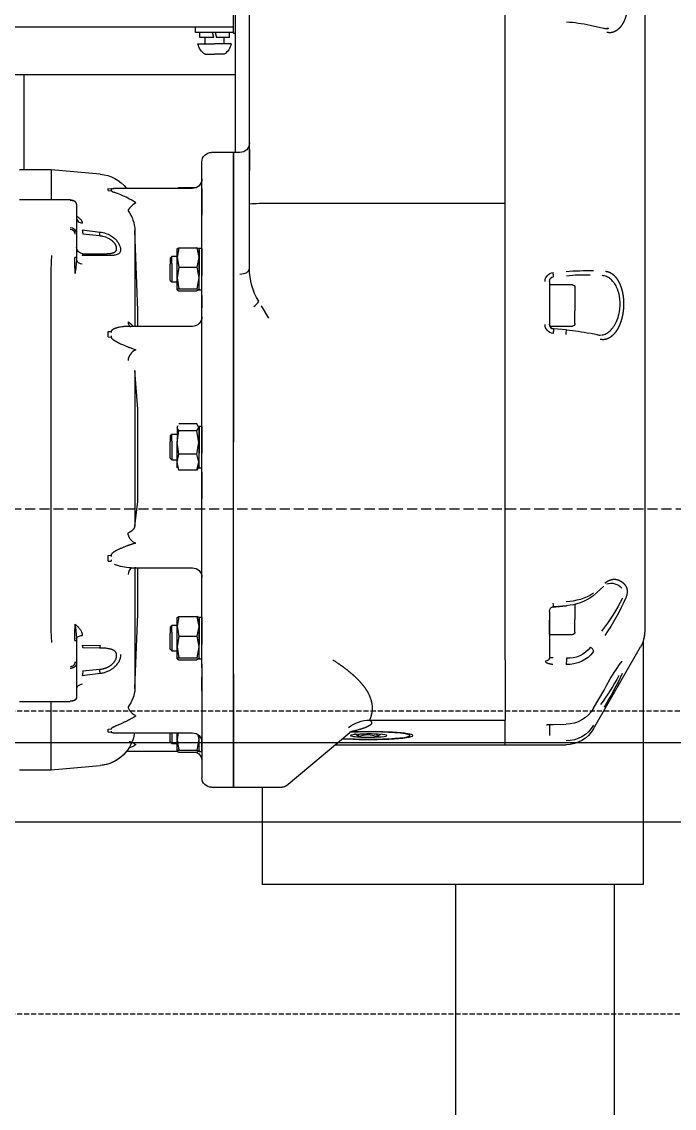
# Model space of a CAD drawing. Extents: x -1899985 to 1774885, y 556286 to 2175695.
# Drawn here: x -660716 to -660393, y 577311 to 577849 of the extents above; entities that cross this region are included whole.
import ezdxf

# ---------------------------------------------------------------- set-up
doc = ezdxf.new("R2010")
doc.units = 0
doc.header["$LTSCALE"] = 10
doc.header["$MEASUREMENT"] = 0
doc.linetypes.add('20剖面图$0$__DASH', pattern=[0.35, 0.25, -0.1])
doc.linetypes.add('20剖面图$0$DASH', pattern=[0.35, 0.25, -0.1])
for name, color, linetype in [('20剖面图$0$A-LIN-V', 9, 'Continuous'), ('20剖面图$0$EWHS5T6M-1', 7, 'Continuous'), ('20剖面图$0$EWHS5T6M-3', 7, 'Continuous'), ('20剖面图$0$FHSGH10105-主梁-06', 7, 'Continuous'), ('20剖面图$0$S-SB', 21, 'Continuous'), ('20剖面图$0$取电臂', 7, 'Continuous'), ('A-LIN-V', 9, 'Continuous')]:
    doc.layers.add(name, color=color, linetype=linetype)
doc.layers.add('20剖面图$0$A-加建区域', color=47, linetype='Continuous', plot=False)

# ---------------------------------------------------------------- blocks, each defined once
blk = doc.blocks.new('20剖面图$0$w432424324')
at = {"layer": '20剖面图$0$A-加建区域', "linetype": '20剖面图$0$DASH'}
for points in [[(-750464.66, 577507.45), (-768794.66, 577507.45)], [(-750464.66, 577357.45), (-768794.66, 577357.45)]]:
    blk.add_lwpolyline(points, dxfattribs=at)
blk = doc.blocks.new('20剖面图$0$吊车5')
at = {"layer": '20剖面图$0$EWHS5T6M-1', "color": 3, "linetype": 'Continuous'}
for p, q in [((1560078.83, -79482.64), (1560078.83, -79435.62)), ((1559772.41, -79715.89), (1559772.41, -79836.34)), ((1559772.41, -79715.89), (1559772.41, -79836.34)), ((1559960.98, -79788.29), (1559960.98, -79836.34)), ((1559960.98, -79788.29), (1559960.98, -79836.34)), ((1559784.98, -79836.34), (1559898.12, -79836.34)), ((1559784.98, -79836.34), (1559786.55, -79836.34)), ((1559865.12, -79836.34), (1559898.12, -79836.34))]:
    blk.add_line(p, q, dxfattribs=at)
at = {"layer": '20剖面图$0$EWHS5T6M-3', "color": 3, "linetype": 'Continuous'}
for p, q in [((1559771.62, -79349.19), (1559771.62, -79500.33)), ((1559975.12, -79412.05), (1559975.12, -79370.41)), ((1559840.76, -79498.12), (1559840.76, -79375.49)), ((1559840.76, -79499.16), (1559840.76, -79375.49)), ((1559771.62, -79380.96), (1559771.62, -79500.33)), ((1559967.26, -79499.35), (1559967.26, -79376.31)), ((1559974.33, -79387.54), (1559974.33, -79474)), ((1559798.65, -79410.9), (1559792.03, -79412.47)), ((1559975.12, -79412.05), (1560889.69, -79412.05)), ((1559975.12, -79414.57), (1559975.12, -79412.05)), ((1559993.98, -79414.57), (1559993.98, -79412.05)), ((1559975.12, -79414.94), (1559974.33, -79414.94)), ((1559975.12, -79414.94), (1559975.12, -79414.57)), ((1559975.12, -79414.57), (1559993.98, -79414.57)), ((1559977.24, -79417.08), (1559977.24, -79414.57)), ((1559977.24, -79417.08), (1559983.56, -79417.08)), ((1559979.83, -79419.83), (1559979.83, -79417.08)), ((1559984.23, -79414.57), (1559983.56, -79417.08)), ((1559984.86, -79417.08), (1559985.54, -79414.57)), ((1559984.86, -79417.08), (1559991.86, -79417.08)), ((1559989.26, -79419.83), (1559989.26, -79417.08)), ((1559991.86, -79417.08), (1559991.86, -79414.57)), ((1559976.3, -79420.22), (1559984.55, -79420.22)), ((1559992.8, -79420.22), (1559984.55, -79420.22)), ((1559979.83, -79425.41), (1559984.55, -79425.41)), ((1559989.26, -79425.41), (1559984.55, -79425.41)), ((1559988.18, -79425.41), (1559988.18, -79425.41)), ((1559967.26, -79472.6), (1559967.26, -79483)), ((1559971.98, -79474), (1559975.12, -79474)), ((1559975.12, -79474), (1559975.12, -79617.45)), ((1559975.12, -79732.15), (1559975.12, -79474)), ((1559975.12, -79474), (1559986.12, -79474)), ((1559990.83, -79729.12), (1559990.83, -79478.71)), ((1560041.19, -79484.77), (1560065.48, -79482.64)), ((1560065.48, -79482.64), (1560065.48, -79497.5)), ((1560065.48, -79482.64), (1560081.19, -79482.64)), ((1559990.83, -79491.78), (1559990.83, -79505.07)), ((1560002.18, -79491.3), (1559993.4, -79491.3)), ((1559995.55, -79491.82), (1560034.62, -79491.82)), ((1560003.09, -79491.82), (1560002.18, -79491.3)), ((1560003.09, -79491.82), (1560003.09, -79491.78)), ((1560037.19, -79491.84), (1560035.78, -79492.04)), ((1560035.78, -79492.04), (1560035.78, -79492.99)), ((1560037.19, -79492.76), (1560035.78, -79492.99)), ((1560037.19, -79492.77), (1560037.19, -79491.85)), ((1559840.76, -79697.06), (1559840.76, -79499.16)), ((1559957.83, -79499.16), (1559840.76, -79499.16)), ((1559967.26, -79531.31), (1559967.26, -79499.35)), ((1560052.91, -79499.58), (1560052.91, -79514.13)), ((1560056.05, -79497.5), (1560081.19, -79497.5)), ((1559771.62, -79500.33), (1559771.62, -79678.19)), ((1559771.62, -79500.33), (1559771.62, -79678.19)), ((1559840.76, -79697.06), (1559840.76, -79500.2)), ((1559990.83, -79512.21), (1559990.83, -79505.07)), ((1560022.54, -79552.31), (1560023.99, -79512.58)), ((1560023.99, -79512.58), (1560023.99, -79560.09)), ((1560050.04, -79512.32), (1560041.19, -79513.41)), ((1560041.47, -79515.32), (1560049.76, -79514.52)), ((1560052.91, -79514.13), (1560052.91, -79525.79)), ((1559993.32, -79521.14), (1559992.41, -79525.97)), ((1559992.54, -79521.58), (1559993.32, -79521.14)), ((1560002.18, -79521.14), (1559993.32, -79521.14)), ((1560002.18, -79521.14), (1560003.09, -79525.97)), ((1560003.09, -79521.66), (1560002.18, -79521.14)), ((1559990.83, -79521.62), (1559990.83, -79534.91)), ((1559990.83, -79521.62), (1559992.13, -79521.62)), ((1559992.13, -79521.62), (1559992.13, -79534.91)), ((1559992.13, -79521.62), (1559992.41, -79522.72)), ((1559992.41, -79521.62), (1559992.41, -79525.97)), ((1559992.41, -79525.97), (1559992.41, -79536.15)), ((1559992.41, -79525.97), (1559993.32, -79530.8)), ((1560003.09, -79525.97), (1560002.18, -79530.8)), ((1560003.09, -79525.97), (1560003.09, -79521.62)), ((1560003.09, -79525.55), (1560005.76, -79525.55)), ((1560003.09, -79536.15), (1560003.09, -79525.97)), ((1560005.76, -79528.93), (1560005.76, -79525.55)), ((1560005.76, -79525.55), (1560006.55, -79526.33)), ((1560006.55, -79526.33), (1560006.55, -79529.29)), ((1560041.19, -79525.04), (1560050.04, -79525.04)), ((1560049.76, -79524.16), (1560041.47, -79524.17)), ((1560052.91, -79525.79), (1560052.91, -79527.03)), ((1559993.32, -79530.8), (1559992.41, -79536.15)), ((1560002.18, -79530.8), (1559993.32, -79530.8)), ((1560002.18, -79530.8), (1560003.09, -79536.15)), ((1560005.76, -79528.93), (1560005.76, -79538.12)), ((1560006.55, -79537.33), (1560006.55, -79529.29)), ((1559990.83, -79542.05), (1559990.83, -79534.91)), ((1559992.13, -79542.05), (1559992.13, -79534.91)), ((1559992.41, -79536.15), (1559993.32, -79541.49)), ((1559992.41, -79536.15), (1559992.41, -79542.01)), ((1560003.09, -79536.15), (1560002.18, -79541.49)), ((1560003.09, -79542.01), (1560003.09, -79536.15)), ((1560006.55, -79537.33), (1560005.76, -79538.12)), ((1560065.48, -79708.57), (1560065.48, -79532.89)), ((1559806.19, -79540.78), (1559806.19, -79552.44)), ((1559807.45, -79539.53), (1559818.76, -79539.53)), ((1559818.76, -79537.81), (1559818.76, -79559.09)), ((1559992.13, -79542.05), (1559990.83, -79542.05)), ((1559992.41, -79540.94), (1559992.13, -79542.05)), ((1559993.32, -79541.49), (1559992.41, -79542.01)), ((1559992.41, -79542.01), (1559993.32, -79542.52)), ((1559992.41, -79542.05), (1559992.41, -79542.01)), ((1560002.18, -79541.49), (1559993.32, -79541.49)), ((1560002.18, -79542.52), (1559993.32, -79542.52)), ((1560002.18, -79541.49), (1560003.09, -79542.01)), ((1560003.09, -79542.01), (1560002.18, -79542.52)), ((1560005.76, -79538.12), (1560003.09, -79538.12)), ((1559806.18, -79544.29), (1559806.19, -79544.3)), ((1559990.83, -79544.74), (1559990.83, -79550.89)), ((1559806.19, -79558.7), (1559806.19, -79552.44)), ((1559961.45, -79549.87), (1559957.83, -79555.96)), ((1559990.83, -79558.02), (1559990.83, -79550.89)), ((1560022.55, -79560.09), (1560022.55, -79552.31)), ((1559806.19, -79555.19), (1559806.18, -79555.19)), ((1559795.03, -79564.35), (1559798.33, -79563.56)), ((1559818.59, -79559.96), (1559807.45, -79559.96)), ((1559810.36, -79561.88), (1559816.87, -79561.3)), ((1559995.55, -79560.09), (1560027.63, -79560.09)), ((1560035.78, -79562.63), (1560035.76, -79563.21)), ((1560037.19, -79562.57), (1560035.78, -79562.63)), ((1560037.19, -79565.28), (1560037.19, -79562.57)), ((1560035.76, -79564.84), (1560035.78, -79565.42)), ((1560037.19, -79565.27), (1560035.78, -79565.42)), ((1560026.54, -79570.63), (1560023.5, -79571.78)), ((1560022.54, -79601.12), (1560023.99, -79581.89)), ((1560023.99, -79581.89), (1560023.99, -79659.09)), ((1560022.55, -79646.57), (1560022.55, -79601.12)), ((1559990.83, -79609.63), (1559990.83, -79622.92)), ((1559990.83, -79609.63), (1559992.13, -79609.63)), ((1559992.13, -79609.63), (1559992.13, -79622.92)), ((1559992.13, -79609.63), (1559992.41, -79610.73)), ((1559992.41, -79610.1), (1559993.32, -79608.33)), ((1559993.32, -79611.88), (1559992.41, -79610.1)), ((1559992.41, -79610.1), (1559992.41, -79617.64)), ((1559992.41, -79617.64), (1559993.32, -79611.88)), ((1559993.32, -79608.33), (1560002.18, -79608.33)), ((1559993.32, -79611.88), (1560002.18, -79611.88)), ((1560002.18, -79611.88), (1560003.09, -79610.1)), ((1560003.09, -79617.64), (1560002.18, -79611.88)), ((1560003.09, -79610.1), (1560002.59, -79609.13)), ((1560003.09, -79609.63), (1560003.09, -79610.1)), ((1560003.09, -79610.1), (1560003.09, -79617.64)), ((1559975.12, -79788.29), (1559975.12, -79617.45)), ((1559993.32, -79623.4), (1559992.41, -79617.64)), ((1559992.41, -79617.64), (1559992.41, -79627.38)), ((1560002.18, -79623.4), (1560003.09, -79617.64)), ((1560003.09, -79613.56), (1560005.76, -79613.56)), ((1560003.09, -79627.38), (1560003.09, -79617.64)), ((1560005.76, -79616.94), (1560005.76, -79613.56)), ((1560005.76, -79613.56), (1560006.55, -79614.34)), ((1560005.76, -79616.94), (1560005.76, -79626.13)), ((1560006.55, -79614.34), (1560006.55, -79617.3)), ((1560006.55, -79625.34), (1560006.55, -79617.3)), ((1559990.83, -79630.06), (1559990.83, -79622.92)), ((1559992.13, -79630.06), (1559992.13, -79622.92)), ((1559992.41, -79627.38), (1559993.32, -79623.4)), ((1559993.32, -79623.4), (1560002.18, -79623.4)), ((1560003.09, -79627.38), (1560002.18, -79623.4)), ((1559992.41, -79627.38), (1559992.41, -79630.06)), ((1559993.32, -79631.36), (1559992.41, -79627.38)), ((1560002.18, -79631.36), (1560003.09, -79627.38)), ((1560005.76, -79626.13), (1560003.09, -79626.13)), ((1560003.09, -79630.06), (1560003.09, -79627.38)), ((1560006.55, -79625.34), (1560005.76, -79626.13)), ((1559992.13, -79630.06), (1559990.83, -79630.06)), ((1559990.83, -79632.23), (1559990.83, -79645.52)), ((1559992.41, -79628.96), (1559992.13, -79630.06)), ((1559992.41, -79629.58), (1559993.32, -79631.36)), ((1559993.32, -79631.36), (1560002.18, -79631.36)), ((1560002.59, -79630.56), (1560002.18, -79631.36)), ((1559990.83, -79652.66), (1559990.83, -79645.52)), ((1560023.99, -79659.09), (1560022.58, -79646.86)), ((1560035.78, -79673.35), (1560035.76, -79673.98)), ((1560035.76, -79675.73), (1560035.78, -79676.35)), ((1560037.19, -79673.47), (1560035.78, -79673.35)), ((1560037.19, -79676.37), (1560035.78, -79676.35)), ((1560037.19, -79676.37), (1560037.19, -79673.46)), ((1559771.62, -79678.19), (1559771.62, -79699.94)), ((1559771.62, -79678.19), (1559771.62, -79699.94)), ((1560026.04, -79679.65), (1559995.55, -79679.65)), ((1560022.55, -79686.95), (1560022.55, -79679.65)), ((1560023.92, -79679.38), (1560023.99, -79680.04)), ((1560023.99, -79680.04), (1560023.99, -79713.58)), ((1560022.55, -79702.46), (1560022.55, -79686.95)), ((1559797.35, -79693.67), (1559791.78, -79688.73)), ((1559806.19, -79697.57), (1559806.19, -79705.19)), ((1559810.36, -79698.42), (1559816.45, -79698.99)), ((1559815.57, -79698.92), (1559810.36, -79698.42)), ((1559840.76, -79725.16), (1559840.76, -79697.06)), ((1559840.76, -79725.16), (1559840.76, -79697.06)), ((1559771.62, -79699.94), (1559771.62, -79710.98)), ((1559771.62, -79699.94), (1559771.62, -79710.98)), ((1559816.48, -79699), (1559815.57, -79698.92)), ((1559817.1, -79699.06), (1559816.43, -79699)), ((1559818.76, -79701.26), (1559818.76, -79723.24)), ((1559818.76, -79701.29), (1559818.76, -79705.57)), ((1559993.32, -79703.79), (1559992.41, -79708.62)), ((1559992.54, -79704.22), (1559993.32, -79703.79)), ((1560002.18, -79703.79), (1559993.32, -79703.79)), ((1560003.09, -79704.3), (1560002.18, -79703.79)), ((1560002.18, -79703.79), (1560003.09, -79708.62)), ((1560023.99, -79739.41), (1560022.54, -79702.46)), ((1559806.19, -79707.93), (1559806.18, -79707.94)), ((1559806.19, -79711.45), (1559806.19, -79705.19)), ((1559818.76, -79712.7), (1559818.76, -79705.57)), ((1559990.83, -79704.26), (1559990.83, -79717.55)), ((1559990.83, -79704.26), (1559992.13, -79704.26)), ((1559992.13, -79704.26), (1559992.13, -79717.55)), ((1559992.13, -79704.26), (1559992.41, -79705.36)), ((1559992.41, -79704.26), (1559992.41, -79708.62)), ((1559992.41, -79708.62), (1559993.32, -79713.45)), ((1559992.41, -79708.62), (1559992.41, -79718.79)), ((1560003.09, -79708.62), (1560002.18, -79713.45)), ((1560003.09, -79708.62), (1560003.09, -79704.26)), ((1560003.09, -79708.19), (1560005.76, -79708.19)), ((1560003.09, -79718.79), (1560003.09, -79708.62)), ((1560005.76, -79711.57), (1560005.76, -79708.19)), ((1560005.76, -79708.19), (1560006.55, -79708.98)), ((1560006.55, -79708.98), (1560006.55, -79711.94)), ((1560065.48, -79708.58), (1560065.48, -79708.57)), ((1559818.76, -79712.7), (1559807.45, -79712.7)), ((1559993.32, -79713.45), (1559992.41, -79718.79)), ((1560002.18, -79713.45), (1559993.32, -79713.45)), ((1560002.18, -79713.45), (1560003.09, -79718.79)), ((1560005.76, -79711.57), (1560005.76, -79720.76)), ((1560006.55, -79719.98), (1560006.55, -79711.94)), ((1560023.99, -79713.58), (1560023.99, -79739.41)), ((1560052.91, -79714.86), (1560052.91, -79716.01)), ((1559772.41, -79715.89), (1559772.41, -79836.34)), ((1559772.41, -79715.89), (1559772.41, -79836.34)), ((1559796.91, -79759.31), (1559773.7, -79718.79)), ((1559818.76, -79718.85), (1559818.76, -79723.24)), ((1559990.83, -79724.69), (1559990.83, -79717.55)), ((1559992.13, -79724.69), (1559992.13, -79717.55)), ((1559992.41, -79718.79), (1559993.32, -79724.14)), ((1559992.41, -79718.79), (1559992.41, -79724.65)), ((1560003.09, -79718.79), (1560002.18, -79724.14)), ((1560003.09, -79724.65), (1560003.09, -79718.79)), ((1560006.55, -79719.98), (1560005.76, -79720.76)), ((1560050.04, -79717.94), (1560041.19, -79718.12)), ((1560041.47, -79719.34), (1560049.76, -79719.22)), ((1560052.91, -79716.01), (1560052.91, -79726.76)), ((1559818.76, -79723.24), (1559818.76, -79723.94)), ((1559840.76, -79725.16), (1559840.76, -79754.3)), ((1559840.76, -79725.16), (1559840.76, -79755.01)), ((1559992.13, -79724.69), (1559990.83, -79724.69)), ((1559992.41, -79723.59), (1559992.13, -79724.69)), ((1559993.32, -79724.14), (1559992.41, -79724.65)), ((1559992.41, -79724.65), (1559993.32, -79725.17)), ((1559992.41, -79724.69), (1559992.41, -79724.65)), ((1560002.18, -79724.14), (1559993.32, -79724.14)), ((1560002.18, -79725.17), (1559993.32, -79725.17)), ((1560002.18, -79724.14), (1560003.09, -79724.65)), ((1560003.09, -79724.65), (1560002.18, -79725.17)), ((1560005.76, -79720.76), (1560003.09, -79720.76)), ((1559990.83, -79727.38), (1559990.83, -79733.53)), ((1559990.83, -79729.12), (1559990.83, -79783.57)), ((1560049.76, -79730.7), (1560041.47, -79729.89)), ((1560052.91, -79726.76), (1560052.91, -79744.11)), ((1559975.12, -79732.15), (1559975.12, -79788.29)), ((1559990.83, -79740.67), (1559990.83, -79733.53)), ((1560041.19, -79731.98), (1560050.04, -79733.09)), ((1559796.94, -79749.17), (1559791.73, -79740.14)), ((1560081.19, -79745.77), (1560056.05, -79745.77)), ((1560065.48, -79779.64), (1560065.48, -79745.77)), ((1559990.83, -79750.08), (1559990.83, -79763.37)), ((1559816.93, -79757.14), (1559810.53, -79757.09)), ((1559818.76, -79757.2), (1559818.76, -79762.64)), ((1559907.81, -79755.01), (1559840.76, -79755.01)), ((1559840.76, -79767.34), (1559840.76, -79755.01)), ((1559840.76, -79767.16), (1559840.76, -79755.19)), ((1559907.81, -79755.01), (1559907.84, -79755.01)), ((1559887.91, -79762.68), (1559887.91, -79761.97)), ((1559904.1, -79763.38), (1559904.1, -79761.98)), ((1559913.16, -79763.35), (1559913.16, -79762.01)), ((1559949.1, -79787.55), (1559917.57, -79761.09)), ((1559992.13, -79762.8), (1559992.13, -79763.37)), ((1559992.79, -79762.34), (1559992.41, -79764.61)), ((1559992.41, -79762.54), (1559992.41, -79764.61)), ((1560033.23, -79761.34), (1559995.55, -79761.34)), ((1560002.53, -79761.34), (1560003.09, -79764.61)), ((1560003.09, -79764.61), (1560003.09, -79761.34)), ((1560005.76, -79761.34), (1560005.76, -79766.58)), ((1560006.55, -79765.79), (1560006.55, -79761.34)), ((1560035.78, -79759.35), (1560035.76, -79759.65)), ((1560035.76, -79760.5), (1560035.78, -79760.8)), ((1560037.19, -79759.57), (1560035.78, -79759.35)), ((1560037.19, -79760.98), (1560035.78, -79760.8)), ((1560037.19, -79760.97), (1560037.19, -79759.57)), ((1559840.76, -79767.22), (1559810.55, -79767.22)), ((1559925.01, -79767.34), (1559840.76, -79767.34)), ((1559990.83, -79770.51), (1559990.83, -79763.37)), ((1559992.13, -79770.51), (1559992.13, -79763.37)), ((1559992.41, -79764.61), (1559992.41, -79770.47)), ((1559992.41, -79764.61), (1559993.32, -79769.95)), ((1560003.09, -79764.61), (1560002.18, -79769.95)), ((1560003.09, -79770.47), (1560003.09, -79764.61)), ((1560005.76, -79766.58), (1560003.09, -79766.58)), ((1560006.55, -79765.79), (1560005.76, -79766.58)), ((1559992.13, -79770.51), (1559990.83, -79770.51)), ((1559992.41, -79769.41), (1559992.13, -79770.51)), ((1559993.32, -79769.95), (1559992.41, -79770.47)), ((1559992.41, -79770.51), (1559992.41, -79770.47)), ((1559992.41, -79770.47), (1559993.32, -79770.98)), ((1560002.18, -79769.95), (1559993.32, -79769.95)), ((1560002.18, -79770.98), (1559993.32, -79770.98)), ((1560002.18, -79770.98), (1559993.4, -79770.98)), ((1560002.18, -79769.95), (1560003.09, -79770.47)), ((1560003.09, -79770.47), (1560002.18, -79770.98)), ((1560003.09, -79770.47), (1560002.18, -79770.98)), ((1560028.07, -79770.46), (1560003.09, -79770.46)), ((1560028.07, -79770.46), (1560003.09, -79770.46)), ((1559990.83, -79775.18), (1559990.83, -79783.57)), ((1560065.48, -79779.64), (1560041.19, -79777.52)), ((1560065.48, -79779.64), (1560041.19, -79777.52)), ((1560081.19, -79779.64), (1560065.48, -79779.64)), ((1560081.19, -79779.64), (1560065.48, -79779.64)), ((1559975.12, -79788.29), (1559951.12, -79788.29)), ((1559960.98, -79788.29), (1559960.98, -79836.34)), ((1559960.98, -79788.29), (1559960.98, -79836.34)), ((1559975.12, -79788.29), (1559960.98, -79788.29)), ((1559986.12, -79788.29), (1559975.12, -79788.29)), ((1559986.12, -79788.29), (1559975.12, -79788.29)), ((1559772.41, -79836.34), (1559784.98, -79836.34)), ((1559772.41, -79836.34), (1559784.98, -79836.34)), ((1559784.98, -79836.34), (1559948.41, -79836.34)), ((1559784.98, -79836.34), (1559786.55, -79836.34)), ((1559865.12, -79836.34), (1559948.41, -79836.34)), ((1559948.41, -79836.34), (1559960.98, -79836.34)), ((1559948.41, -79836.34), (1559960.98, -79836.34))]:
    blk.add_line(p, q, dxfattribs=at)
for centre, radius, start, end in [((1559790.85, -79408.62), 4.11, 253.4261, 275.4723), ((1559817.39, -79503.79), 94.76, 94.2539, 101.4015), ((1559984.55, -79418.4), 8.45, 192.4855, 236.0883), ((1559979.44, -79419.83), 0.393, 270, 0), ((1559989.66, -79419.83), 0.393, 180, 270), ((1559984.55, -79418.4), 8.45, 303.9117, 347.5145), ((1559971.98, -79469.29), 4.71, 180, 270), ((1559986.12, -79478.71), 4.71, 0, 90), ((1559995.55, -79487.11), 4.71, 180, 270), ((1560042.84, -79503.55), 18.86, 95, 141.5339), ((1559960.19, -79612.27), 113.13, 86.4159, 91.1933), ((1560041.74, -79513.26), 17.76, 144.0079, 177.8344), ((1559962.74, -79525.66), 79.41, 7.4867, 8.8757), ((1560132.28, -79523.64), 83.02, 172.1589, 173.6941), ((1560055.97, -79514.21), 3.07, 88.589, 178.5506), ((1560056.08, -79514.37), 2.39, 90.7749, 180.7566), ((1560049.76, -79521.02), 3.14, 269.9622, 359.9621), ((1559104.57, -79521.8), 949.13, 359.2651, 359.74293), ((1559533.37, -79552.06), 532.45, 2.0647, 2.9141), ((1559937.22, -79531.73), 30.04, 327.9797, 0.804), ((1560110.43, -79524.6), 57.58, 182.4106, 189.3696), ((1559798.53, -79677.98), 145.55, 85.2651, 90.6278), ((1559801.25, -79621.79), 87.26, 84.0096, 91.7057), ((1559628.13, -79517.16), 189.52, 354.4244, 355.0568), ((1559816.51, -79537.81), 2.25, 0.0738, 83.8251), ((1559816.54, -79537.9), 4.43, 359.8583, 84.6958), ((1560065.65, -79532.88), 0.171, 178.9565, 182.8542), ((1559807.45, -79540.78), 1.26, 90, 180), ((1559807.45, -79558.7), 1.26, 180, 270), ((1559995.55, -79555.38), 4.71, 180, 270), ((1559817.33, -79654.97), 93.34, 94.2811, 101.5392), ((1559816.52, -79559.09), 2.24, 276.0525, 0.0524), ((1559893.32, -79555.97), 76.75, 183.9954, 185.709), ((1559816.54, -79559.2), 4.42, 275.292, 0.1539), ((1559794.25, -79560.38), 4.19, 252.9751, 273.8165), ((1560021.96, -79662.26), 5.41, 286.5513, 359.1466), ((1559995.55, -79684.36), 4.71, 90, 180), ((1560026.11, -79659.72), 19.88, 269.7868, 293.4148), ((1559788.27, -79694.31), 7.05, 71.1936, 138.4383), ((1559811.7, -79669.12), 27.39, 237.4046, 267.6019), ((1559889.41, -79646.11), 118.74, 204.0613, 214.3547), ((1559871.38, -79649.81), 99.45, 206.7573, 217.9644), ((1559811.85, -79673.94), 24.48, 233.5738, 266.5147), ((1560120.17, -79717.8), 67.33, 171.2625, 177.4992), ((1558763.3, -79722.57), 1290.41, 0.30865, 0.66611), ((1559718.96, -79697.8), 346.69, 356.89, 358.2177), ((1559787.33, -79710.98), 15.71, 180, 209.8108), ((1559787.33, -79710.98), 15.71, 180, 198.1949), ((1559807.45, -79711.45), 1.26, 180, 270), ((1559809.53, -79710.64), 13.8, 217.2105, 273.513), ((1560044.92, -79717.93), 3.73, 182.9811, 202.2857), ((1559809.67, -79711.7), 15.83, 216.4977, 273.1977), ((1559826.45, -79725.04), 16.09, 177.7884, 188.8137), ((1559820.75, -79723.88), 1.98, 181.8362, 271.7254), ((1559704.44, -79784.84), 98.07, 27.1154, 36.9652), ((1559173.32, -79617.1), 875.45, 352.45924, 352.5971), ((1560364.67, -79695.91), 316.82, 186.3031, 186.7393), ((1560055.98, -79726.31), 2.29, 181.5469, 271.5974), ((1559921.85, -79667.94), 153.08, 204.7089, 211.7891), ((1559878.09, -79684.31), 105.5, 207.4923, 216.6533), ((1560039.87, -79738.71), 15.89, 182.5089, 218.1426), ((1560053.67, -79744.08), 0.763, 181.8362, 271.7254), ((1559810.66, -79741.23), 15.85, 210.0324, 269.5936), ((1559810.42, -79749.66), 15.61, 210.2728, 270.4824), ((1559907.81, -79771.51), 16.5, 50.834, 89.9004), ((1559810.55, -79751.5), 15.71, 209.8108, 270), ((1559908.66, -79771.38), 9.21, 60.694, 119.6827), ((1559995.55, -79766.05), 4.71, 90, 180), ((1560042.84, -79758.73), 18.86, 187.9295, 265), ((1560034.4, -79749.72), 20.58, 238.0128, 249.6984), ((1559995.55, -79775.18), 4.71, 117.1281, 180), ((1559995.55, -79775.18), 4.71, 117.1281, 180), ((1560042.84, -79758.73), 18.86, 218.4661, 265), ((1559986.12, -79783.57), 4.71, 270, 0), ((1559986.12, -79783.57), 4.71, 270, 0), ((1559951.12, -79785.14), 3.14, 230, 270)]:
    blk.add_arc(centre, radius, start, end, dxfattribs=at)
at = {"layer": '20剖面图$0$EWHS5T6M-3', "color": 3, "linetype": 'Continuous', "extrusion": (0, 0, -1)}
for centre, major_axis, ratio, start_param, end_param in [((1560023.5, -79500.32), (3.81, -2.78), 0.246907, 4.534324, 6.060506), ((1559971.98, -79531.31), (4.71, 0), 0.616789, 1.570796, 3.141593), ((1560049.76, -79527.03), (-3.14, 0), 0.692826, 3.141565, 4.625123), ((1559965.12, -79547.85), (3.22, -3.45), 0.378821, 1.18491, 1.960757), ((1559816.52, -79559.09), (-2.25, 0.04), 0.998994, 3.125734, 4.59105), ((1560023.5, -79575.96), (2.61, -3.93), 0.728317, 3.880999, 5.407181), ((1560023.5, -79683.93), (-1.87, -4.33), 0.783089, 3.209194, 4.163104), ((1559817.08, -79697.01), (0.19, 2.03), 0.00447, 1.617607, 3.576156), ((1560053.69, -79726.76), (0.786, 0), 0.5, 3.141593, 4.712389), ((1560049.76, -79739.51), (-3.14, 0), 0.721105, 1.658063, 3.14162), ((1559908.33, -79762.68), (20.43, 0), 0.087156, 0.894834, 3.627495), ((1559908.33, -79762.68), (22, 0), 0.087156, 3.141593, 5.13954), ((1559908.33, -79762.68), (-22, 0), 0.087156, 4.081811, 6.283185), ((1559908.33, -79762.68), (-20.43, 0), 0.087156, 0.485902, 2.024816), ((1559908.33, -79762.68), (9.07, 0), 0.087156, 3.103896, 4.151094), ((1559908.33, -79762.68), (-9.07, 0), 0.087156, 5.198291, 6.245489), ((1559908.33, -79762.68), (-9.07, 0), 0.087156, 1.009501, 2.056699), ((1559908.33, -79762.68), (9.07, 0), 0.087156, 1.009501, 2.056699), ((1559908.33, -79762.68), (9.07, 0), 0.087156, 5.198291, 6.245489), ((1559908.33, -79762.68), (9.07, 0), 0.087156, 0.485902, 1.009501), ((1559908.33, -79762.68), (-9.07, 0), 0.087156, 3.103896, 3.627495)]:
    blk.add_ellipse(centre, major_axis=major_axis, ratio=ratio, start_param=start_param, end_param=end_param, dxfattribs=at)
at = {"layer": '20剖面图$0$EWHS5T6M-3', "color": 3, "linetype": 'Continuous'}
for points, degree, knots in [([(1559790.32, -79380.49), (1559789.31, -79380.55), (1559788.32, -79380.96), (1559787.32, -79381.38), (1559786.38, -79382.12), (1559785.44, -79382.87), (1559784.58, -79383.91), (1559783.73, -79384.96), (1559783, -79386.27), (1559782.27, -79387.57), (1559781.69, -79389.08), (1559781.12, -79390.59), (1559780.72, -79392.25), (1559780.32, -79393.9), (1559780.12, -79395.63), (1559779.92, -79397.36), (1559779.92, -79399.09), (1559779.92, -79400.83), (1559780.12, -79402.5), (1559780.32, -79404.16), (1559780.72, -79405.7), (1559781.12, -79407.23), (1559781.69, -79408.57), (1559782.27, -79409.91), (1559783, -79410.99), (1559783.73, -79412.08), (1559784.58, -79412.87), (1559785.43, -79413.65), (1559786.38, -79414.11), (1559787.32, -79414.57), (1559788.32, -79414.69), (1559789.31, -79414.8), (1559790.32, -79414.56)], 2, [0, 0, 0, 0.0625, 0.0625, 0.125, 0.125, 0.1875, 0.1875, 0.25, 0.25, 0.3125, 0.3125, 0.375, 0.375, 0.4375, 0.4375, 0.5, 0.5, 0.5625, 0.5625, 0.625, 0.625, 0.6875, 0.6875, 0.75, 0.75, 0.8125, 0.8125, 0.875, 0.875, 0.9375, 0.9375, 1, 1, 1]), ([(1559791.18, -79412.6), (1559791.12, -79412.61), (1559790.76, -79412.64), (1559790.17, -79412.63), (1559789.65, -79412.56), (1559789.42, -79412.52)], 3, [0.02892131, 0.02892131, 0.02892131, 0.02892131, 0.03559755, 0.06539483, 0.0893273, 0.0893273, 0.0893273, 0.0893273]), ([(1560023.5, -79498.9), (1560024.44, -79498.26), (1560025.47, -79497.64), (1560027.71, -79496.45), (1560028.87, -79495.91), (1560031.22, -79494.91), (1560032.43, -79494.45), (1560034.09, -79493.84), (1560034.63, -79493.64), (1560035.49, -79493.28), (1560035.81, -79493.11), (1560035.78, -79492.99)], 3, [0, 0, 0, 0, 0.25, 0.25, 0.5, 0.5, 0.75, 0.75, 0.875, 0.875, 1, 1, 1, 1]), ([(1560035.78, -79492.04), (1560035.8, -79491.95), (1560035.62, -79491.89), (1560035.21, -79491.84), (1560035.05, -79491.83), (1560034.71, -79491.82), (1560034.52, -79491.82), (1560034.33, -79491.83)], 3, [0, 0, 0, 0, 0.125, 0.125, 0.1875, 0.1875, 0.25, 0.25, 0.25, 0.25]), ([(1560052.91, -79499.58), (1560052.91, -79499.54), (1560052.91, -79499.45), (1560052.93, -79499.32), (1560052.96, -79499.2), (1560053.01, -79499.07), (1560053.07, -79498.96), (1560053.14, -79498.84), (1560053.22, -79498.73), (1560053.3, -79498.63), (1560053.4, -79498.53), (1560053.51, -79498.43), (1560053.62, -79498.34), (1560053.73, -79498.26), (1560053.86, -79498.18), (1560053.98, -79498.11), (1560054.12, -79498.04), (1560054.25, -79497.98), (1560054.39, -79497.93), (1560054.53, -79497.88), (1560054.67, -79497.84), (1560054.81, -79497.8), (1560054.95, -79497.77), (1560055.09, -79497.74), (1560055.23, -79497.71), (1560055.37, -79497.7), (1560055.51, -79497.68), (1560055.65, -79497.67), (1560055.79, -79497.66), (1560055.92, -79497.66), (1560056, -79497.66), (1560056.05, -79497.66)], 3, [0, 0, 0, 0, 0.043815, 0.086945, 0.129389, 0.171151, 0.212229, 0.252628, 0.292346, 0.331388, 0.369753, 0.407445, 0.444466, 0.480818, 0.516503, 0.551525, 0.585887, 0.619591, 0.652642, 0.685043, 0.716798, 0.747913, 0.778391, 0.808237, 0.837458, 0.866059, 0.894046, 0.921426, 0.948207, 0.974395, 1, 1, 1, 1]), ([(1560052.89, -79505.5), (1560052.69, -79505.63), (1560052.08, -79506.05), (1560051.35, -79506.63), (1560050.82, -79507.2), (1560050.54, -79507.54), (1560050.36, -79507.84), (1560050.21, -79508.12), (1560050.11, -79508.4), (1560050.05, -79508.67), (1560050.04, -79508.85), (1560050.04, -79508.94)], 3, [0.1382956, 0.1382956, 0.1382956, 0.1382956, 0.2500172, 0.4998753, 0.6030875, 0.6772768, 0.7499776, 0.8148651, 0.874988, 0.9374957, 1, 1, 1, 1]), ([(1560052.91, -79506.34), (1560052.91, -79506.93), (1560052.63, -79507.61), (1560051.53, -79508.6), (1560050.74, -79508.89), (1560050.04, -79508.94)], 3, [0, 0, 0, 0, 0.5, 0.5, 1, 1, 1, 1]), ([(1560041.19, -79513.41), (1560040.71, -79513.49), (1560039.77, -79513.63), (1560038.44, -79514.01), (1560037.21, -79514.49), (1560036.09, -79515.07), (1560035.08, -79515.72), (1560033.97, -79516.61), (1560032.84, -79517.8), (1560031.85, -79519.29), (1560031.21, -79520.8), (1560030.97, -79522.3), (1560031.25, -79523.64), (1560032.33, -79524.54), (1560034.01, -79524.93), (1560036.09, -79525.08), (1560038.47, -79525.06), (1560040.25, -79525.05), (1560041.19, -79525.04)], 3, [0, 0, 0, 0, 0.046911, 0.091358, 0.133588, 0.173887, 0.212578, 0.250021, 0.313574, 0.374949, 0.43869, 0.499966, 0.579793, 0.660027, 0.750395, 0.825815, 0.908239, 1, 1, 1, 1]), ([(1560033.02, -79521.6), (1560033.02, -79521.53), (1560033.02, -79521.4), (1560033.04, -79521.19), (1560033.08, -79520.98), (1560033.12, -79520.77), (1560033.19, -79520.55), (1560033.26, -79520.33), (1560033.35, -79520.12), (1560033.45, -79519.9), (1560033.57, -79519.68), (1560033.7, -79519.46), (1560033.84, -79519.25), (1560034, -79519.03), (1560034.17, -79518.81), (1560034.36, -79518.6), (1560034.56, -79518.39), (1560034.77, -79518.18), (1560035, -79517.97), (1560035.24, -79517.76), (1560035.49, -79517.56), (1560035.93, -79517.23), (1560036.58, -79516.81), (1560037.48, -79516.34), (1560038.57, -79515.9), (1560039.9, -79515.53), (1560040.92, -79515.39), (1560041.47, -79515.32)], 3, [0, 0, 0, 0, 0.025288, 0.050219, 0.074845, 0.099219, 0.123396, 0.147433, 0.171387, 0.195316, 0.219278, 0.243332, 0.267533, 0.291939, 0.316604, 0.341581, 0.366922, 0.392675, 0.418887, 0.445603, 0.472864, 0.500709, 0.581938, 0.664866, 0.750426, 0.865857, 1, 1, 1, 1]), ([(1560041.47, -79524.17), (1560041.31, -79524.17), (1560040.98, -79524.17), (1560040.5, -79524.17), (1560040.04, -79524.16), (1560039.59, -79524.16), (1560039.15, -79524.15), (1560038.72, -79524.14), (1560038.31, -79524.13), (1560037.91, -79524.12), (1560037.52, -79524.1), (1560037.14, -79524.07), (1560036.77, -79524.04), (1560036.42, -79524.01), (1560036.08, -79523.97), (1560035.68, -79523.91), (1560035.24, -79523.82), (1560034.77, -79523.69), (1560034.36, -79523.54), (1560034, -79523.37), (1560033.69, -79523.16), (1560033.45, -79522.92), (1560033.25, -79522.64), (1560033.12, -79522.33), (1560033.03, -79521.99), (1560033.02, -79521.73), (1560033.02, -79521.6)], 3, [0, 0, 0, 0, 0.039878, 0.078912, 0.117144, 0.154619, 0.191384, 0.227489, 0.262988, 0.297935, 0.332389, 0.366411, 0.400064, 0.433413, 0.466526, 0.499471, 0.55456, 0.607472, 0.65855, 0.708176, 0.756766, 0.804764, 0.852628, 0.900824, 0.949803, 1, 1, 1, 1]), ([(1560049.76, -79524.16), (1560049.77, -79524.16), (1560049.79, -79524.15), (1560049.81, -79524.17), (1560049.84, -79524.19), (1560049.86, -79524.23), (1560049.88, -79524.28), (1560049.9, -79524.33), (1560049.92, -79524.4), (1560049.94, -79524.47), (1560049.96, -79524.55), (1560049.97, -79524.62), (1560049.99, -79524.71), (1560050, -79524.79), (1560050.01, -79524.87), (1560050.03, -79524.95), (1560050.03, -79525.01), (1560050.04, -79525.04)], 3, [0, 0, 0, 0, 0.087736, 0.172459, 0.254169, 0.332866, 0.408552, 0.481226, 0.550891, 0.617546, 0.681193, 0.741833, 0.799468, 0.8541, 0.905731, 0.954363, 1, 1, 1, 1]), ([(1560052.91, -79525.79), (1560052.91, -79525.86), (1560052.99, -79525.93), (1560053.28, -79526.03), (1560053.49, -79526.06), (1560053.69, -79526.06)], 3, [0, 0, 0, 0, 0.5, 0.5, 1, 1, 1, 1]), ([(1559791.05, -79532.82), (1559790.05, -79532.88), (1559789.1, -79533.29), (1559788.14, -79533.7), (1559787.26, -79534.44), (1559786.38, -79535.17), (1559785.62, -79536.21), (1559784.85, -79537.24), (1559784.22, -79538.54), (1559783.6, -79539.83), (1559783.14, -79541.32), (1559782.69, -79542.81), (1559782.42, -79544.45), (1559782.15, -79546.09), (1559782.08, -79547.8), (1559782.01, -79549.51), (1559782.14, -79551.23), (1559782.28, -79552.94), (1559782.6, -79554.59), (1559782.93, -79556.24), (1559783.44, -79557.76), (1559783.95, -79559.28), (1559784.62, -79560.6), (1559785.3, -79561.92), (1559786.1, -79563), (1559786.91, -79564.07), (1559787.82, -79564.86), (1559788.72, -79565.64), (1559789.69, -79566.09), (1559790.66, -79566.55), (1559791.66, -79566.66), (1559792.66, -79566.77), (1559793.64, -79566.54)], 2, [0, 0, 0, 0.0625, 0.0625, 0.125, 0.125, 0.1875, 0.1875, 0.25, 0.25, 0.3125, 0.3125, 0.375, 0.375, 0.4375, 0.4375, 0.5, 0.5, 0.5625, 0.5625, 0.625, 0.625, 0.6875, 0.6875, 0.75, 0.75, 0.8125, 0.8125, 0.875, 0.875, 0.9375, 0.9375, 1, 1, 1]), ([(1559792.76, -79564.35), (1559792.4, -79564.28), (1559791.41, -79564.02), (1559789.87, -79563.24), (1559787.55, -79561.27), (1559785.19, -79557.55), (1559783.58, -79551.37), (1559783.89, -79544.73), (1559785.49, -79540.33), (1559787.27, -79537.87), (1559788.73, -79536.46), (1559790.59, -79535.28), (1559792, -79535.07), (1559792.76, -79534.95)], 3, [0.089227, 0.089227, 0.089227, 0.089227, 0.1254863, 0.1918246, 0.2509131, 0.3864299, 0.5001424, 0.6195056, 0.7492603, 0.7950378, 0.8521868, 0.9205802, 1, 1, 1, 1]), ([(1560027.37, -79557.87), (1560027.27, -79557.94), (1560027.06, -79558.08), (1560026.76, -79558.29), (1560026.47, -79558.5), (1560026.19, -79558.73), (1560025.93, -79558.96), (1560025.68, -79559.19), (1560025.44, -79559.43), (1560025.22, -79559.68), (1560025.04, -79559.9), (1560024.94, -79560.04), (1560024.9, -79560.09)], 3, [0, 0, 0, 0, 0.0512179, 0.1029462, 0.155185, 0.2079344, 0.2611942, 0.3149645, 0.3692452, 0.4240363, 0.4793377, 0.5145566, 0.5145566, 0.5145566, 0.5145566]), ([(1560027.37, -79557.87), (1560027.35, -79558.4), (1560027.23, -79558.88), (1560026.82, -79559.72), (1560026.53, -79560.07), (1560026.18, -79560.32)], 3, [0, 0, 0, 0, 0.25, 0.25, 0.5, 0.5, 0.5, 0.5]), ([(1559794.6, -79564.52), (1559794.62, -79564.51), (1559794.64, -79564.49), (1559794.88, -79564.37), (1559795.11, -79564.31), (1559795.35, -79564.31)], 3, [0.7219654, 0.7219654, 0.7219654, 0.7219654, 0.75, 0.75, 1, 1, 1, 1]), ([(1559810.55, -79564.17), (1559810.52, -79563.86), (1559810.49, -79563.54), (1559810.44, -79562.97), (1559810.42, -79562.7), (1559810.39, -79562.27), (1559810.37, -79562.1), (1559810.36, -79561.9), (1559810.35, -79561.86), (1559810.36, -79561.88)], 3, [0, 0, 0, 0, 0.25, 0.25, 0.5, 0.5, 0.75, 0.75, 1, 1, 1, 1]), ([(1560027.59, -79560.1), (1560027.74, -79560.1), (1560028.09, -79560.11), (1560028.64, -79560.13), (1560029.25, -79560.18), (1560030.09, -79560.28), (1560031.05, -79560.43), (1560032.03, -79560.63), (1560032.68, -79560.79), (1560033.17, -79560.92), (1560033.57, -79561.05), (1560033.98, -79561.19), (1560034.34, -79561.34), (1560034.67, -79561.5), (1560034.95, -79561.66), (1560035.19, -79561.82), (1560035.39, -79561.98), (1560035.55, -79562.14), (1560035.67, -79562.3), (1560035.75, -79562.47), (1560035.77, -79562.58), (1560035.78, -79562.63)], 3, [0.3257543, 0.3257543, 0.3257543, 0.3257543, 0.3613853, 0.4062751, 0.4527727, 0.500881, 0.5992214, 0.6735374, 0.723826, 0.7500871, 0.7851314, 0.8174815, 0.8471724, 0.87425, 0.8987742, 0.9208263, 0.9405178, 0.9580058, 0.9735141, 0.9873631, 1, 1, 1, 1]), ([(1559794.53, -79564.43), (1559794.48, -79564.44), (1559794.17, -79564.47), (1559793.86, -79564.47), (1559793.6, -79564.45)], 3, [0.02843259, 0.02843259, 0.02843259, 0.02843259, 0.03301271, 0.06025536, 0.06025536, 0.06025536, 0.06025536]), ([(1560035.78, -79565.42), (1560035.78, -79565.45), (1560035.78, -79565.51), (1560035.75, -79565.6), (1560035.71, -79565.69), (1560035.66, -79565.79), (1560035.59, -79565.89), (1560035.51, -79566), (1560035.41, -79566.11), (1560035.29, -79566.22), (1560035.16, -79566.34), (1560035.02, -79566.46), (1560034.85, -79566.58), (1560034.68, -79566.71), (1560034.48, -79566.84), (1560034.27, -79566.98), (1560034.05, -79567.12), (1560033.81, -79567.26), (1560033.56, -79567.41), (1560033.29, -79567.56), (1560033, -79567.71), (1560032.7, -79567.87), (1560032.38, -79568.03), (1560031.83, -79568.29), (1560031.07, -79568.65), (1560030.17, -79569.08), (1560029.36, -79569.44), (1560028.64, -79569.76), (1560028.03, -79570.02), (1560027.52, -79570.23), (1560027.1, -79570.4), (1560026.79, -79570.53), (1560026.61, -79570.6), (1560026.54, -79570.63)], 3, [0, 0, 0, 0, 0.008829, 0.018136, 0.028111, 0.038907, 0.050647, 0.063425, 0.077315, 0.092374, 0.108648, 0.126171, 0.144972, 0.165074, 0.186496, 0.209254, 0.233361, 0.258828, 0.285663, 0.313875, 0.343471, 0.374456, 0.406836, 0.440615, 0.542663, 0.634738, 0.71684, 0.788967, 0.85112, 0.9033, 0.945505, 0.977738, 1, 1, 1, 1]), ([(1560027.37, -79662.34), (1560027.27, -79662.29), (1560027.06, -79662.19), (1560026.76, -79662.04), (1560026.47, -79661.88), (1560026.19, -79661.72), (1560025.93, -79661.55), (1560025.68, -79661.38), (1560025.44, -79661.21), (1560025.22, -79661.03), (1560025.02, -79660.85), (1560024.83, -79660.67), (1560024.66, -79660.48), (1560024.5, -79660.29), (1560024.37, -79660.1), (1560024.25, -79659.9), (1560024.15, -79659.7), (1560024.08, -79659.5), (1560024.02, -79659.3), (1560024, -79659.16), (1560023.99, -79659.09)], 3, [0, 0, 0, 0, 0.051218, 0.102946, 0.155185, 0.207934, 0.261194, 0.314965, 0.369245, 0.424036, 0.479338, 0.535149, 0.591471, 0.648303, 0.705645, 0.763497, 0.821858, 0.880729, 0.94011, 1, 1, 1, 1]), ([(1560023.5, -79667.44), (1560023.62, -79667.47), (1560023.86, -79667.52), (1560024.23, -79667.61), (1560024.63, -79667.71), (1560025.05, -79667.83), (1560025.49, -79667.96), (1560025.96, -79668.11), (1560026.45, -79668.28), (1560026.96, -79668.45), (1560027.5, -79668.65), (1560028.06, -79668.86), (1560028.64, -79669.09), (1560029.25, -79669.33), (1560030.09, -79669.68), (1560031.05, -79670.09), (1560032.03, -79670.53), (1560032.68, -79670.84), (1560033.17, -79671.07), (1560033.57, -79671.29), (1560033.98, -79671.52), (1560034.34, -79671.75), (1560034.67, -79671.97), (1560034.95, -79672.19), (1560035.19, -79672.4), (1560035.39, -79672.6), (1560035.55, -79672.8), (1560035.67, -79672.99), (1560035.75, -79673.17), (1560035.77, -79673.3), (1560035.78, -79673.35)], 3, [0, 0, 0, 0, 0.029067, 0.059684, 0.091862, 0.125608, 0.160931, 0.197836, 0.23633, 0.276416, 0.3181, 0.361385, 0.406275, 0.452773, 0.500881, 0.599221, 0.673537, 0.723826, 0.750087, 0.785131, 0.817481, 0.847172, 0.87425, 0.898774, 0.920826, 0.940518, 0.958006, 0.973514, 0.987363, 1, 1, 1, 1]), ([(1559781.4, -79688.01), (1559781.34, -79688.1), (1559781.23, -79688.26), (1559781.07, -79688.51), (1559780.92, -79688.76), (1559780.79, -79689.02), (1559780.68, -79689.28), (1559780.58, -79689.55), (1559780.49, -79689.82), (1559780.42, -79690.1), (1559780.37, -79690.37), (1559780.32, -79690.66), (1559780.29, -79691.03), (1559780.28, -79691.5), (1559780.31, -79692.07), (1559780.4, -79692.66), (1559780.54, -79693.27), (1559780.73, -79693.9), (1559780.9, -79694.32), (1559780.99, -79694.53)], 3, [0, 0, 0, 0, 0.048845, 0.096906, 0.144215, 0.190808, 0.236719, 0.281986, 0.326648, 0.370744, 0.414319, 0.457414, 0.500075, 0.58118, 0.662791, 0.745199, 0.82869, 0.913537, 1, 1, 1, 1]), ([(1559791.37, -79687.25), (1559790.77, -79686.73), (1559790.15, -79686.34), (1559789.52, -79685.95), (1559788.87, -79685.7), (1559788.23, -79685.45), (1559787.57, -79685.35), (1559786.92, -79685.25), (1559786.26, -79685.3), (1559785.61, -79685.35), (1559784.97, -79685.55), (1559784.33, -79685.75), (1559783.71, -79686.09), (1559783.1, -79686.44), (1559782.52, -79686.92), (1559781.94, -79687.4), (1559781.4, -79688.01)], 2, [0, 0, 0, 0.125, 0.125, 0.25, 0.25, 0.375, 0.375, 0.5, 0.5, 0.625, 0.625, 0.75, 0.75, 0.875, 0.875, 1, 1, 1]), ([(1559818.76, -79701.26), (1559818.76, -79700.7), (1559818.57, -79700.12), (1559817.9, -79699.22), (1559817.42, -79698.91), (1559816.9, -79698.85)], 3, [0, 0, 0, 0, 0.5, 0.5, 1, 1, 1, 1]), ([(1560053.62, -79707.57), (1560053.4, -79707.77), (1560052.95, -79708.15), (1560052.1, -79708.96), (1560051.35, -79709.78), (1560050.82, -79710.59), (1560050.54, -79711.07), (1560050.36, -79711.5), (1560050.21, -79711.91), (1560050.11, -79712.31), (1560050.05, -79712.71), (1560050.04, -79712.98), (1560050.04, -79713.12)], 3, [0, 0, 0, 0, 0.125011, 0.250017, 0.499875, 0.603087, 0.677277, 0.749978, 0.814865, 0.874988, 0.937496, 1, 1, 1, 1]), ([(1560052.91, -79714.86), (1560052.91, -79714.47), (1560052.63, -79714.01), (1560051.53, -79713.34), (1560050.74, -79713.16), (1560050.04, -79713.12)], 3, [0, 0, 0, 0, 0.5, 0.5, 1, 1, 1, 1]), ([(1559796.94, -79721.11), (1559796.91, -79720.96), (1559796.93, -79720.78), (1559797.04, -79720.4), (1559797.15, -79720.2), (1559797.45, -79719.8), (1559797.63, -79719.61), (1559798.06, -79719.26), (1559798.29, -79719.11), (1559798.53, -79718.99)], 3, [0, 0, 0, 0, 0.25, 0.25, 0.5, 0.5, 0.75, 0.75, 1, 1, 1, 1]), ([(1560033.02, -79723.06), (1560033.02, -79722.98), (1560033.02, -79722.83), (1560033.04, -79722.6), (1560033.08, -79722.38), (1560033.12, -79722.17), (1560033.19, -79721.97), (1560033.26, -79721.78), (1560033.35, -79721.6), (1560033.45, -79721.43), (1560033.57, -79721.26), (1560033.7, -79721.11), (1560033.84, -79720.96), (1560034, -79720.82), (1560034.17, -79720.69), (1560034.36, -79720.56), (1560034.56, -79720.45), (1560034.77, -79720.34), (1560035, -79720.23), (1560035.24, -79720.14), (1560035.49, -79720.04), (1560035.93, -79719.91), (1560036.58, -79719.75), (1560037.48, -79719.6), (1560038.57, -79719.47), (1560039.9, -79719.39), (1560040.92, -79719.36), (1560041.47, -79719.34)], 3, [0, 0, 0, 0, 0.025288, 0.050219, 0.074845, 0.099219, 0.123396, 0.147433, 0.171387, 0.195316, 0.219278, 0.243332, 0.267533, 0.291939, 0.316604, 0.341581, 0.366922, 0.392675, 0.418887, 0.445603, 0.472864, 0.500709, 0.581938, 0.664866, 0.750426, 0.865857, 1, 1, 1, 1]), ([(1560050.04, -79717.94), (1560050.03, -79717.99), (1560050.02, -79718.1), (1560050, -79718.27), (1560049.97, -79718.44), (1560049.95, -79718.61), (1560049.92, -79718.77), (1560049.88, -79718.92), (1560049.85, -79719.05), (1560049.81, -79719.15), (1560049.78, -79719.19), (1560049.76, -79719.22)], 3, [0, 0, 0, 0, 0.077735, 0.163795, 0.258193, 0.360935, 0.47203, 0.591481, 0.719291, 0.855464, 1, 1, 1, 1]), ([(1560053.69, -79715.62), (1560053.49, -79715.62), (1560053.28, -79715.66), (1560052.99, -79715.81), (1560052.91, -79715.91), (1560052.91, -79716.01)], 3, [0, 0, 0, 0, 0.5, 0.5, 1, 1, 1, 1]), ([(1559926.04, -79725.16), (1559923.3, -79726.93), (1559920.98, -79728.64), (1559918.53, -79730.44), (1559916.51, -79732.2), (1559914.4, -79734.04), (1559912.74, -79735.85), (1559911.01, -79737.73), (1559909.75, -79739.59), (1559907.16, -79743.47), (1559906.66, -79747.28), (1559906.16, -79751.12), (1559907.81, -79755.01)], 2, [0, 0, 0, 0.125, 0.125, 0.25, 0.25, 0.375, 0.375, 0.5, 0.5, 0.75, 0.75, 1, 1, 1]), ([(1560031.05, -79722.62), (1560031.05, -79722.71), (1560031.05, -79722.9), (1560031.07, -79723.19), (1560031.1, -79723.48), (1560031.15, -79723.77), (1560031.21, -79724.06), (1560031.28, -79724.35), (1560031.36, -79724.65), (1560031.47, -79724.94), (1560031.58, -79725.24), (1560031.71, -79725.54), (1560031.85, -79725.85), (1560032.01, -79726.15), (1560032.19, -79726.45), (1560032.38, -79726.76), (1560032.59, -79727.06), (1560032.81, -79727.36), (1560033.05, -79727.67), (1560033.31, -79727.97), (1560033.59, -79728.27), (1560033.88, -79728.57), (1560034.27, -79728.94), (1560034.77, -79729.37), (1560035.4, -79729.84), (1560036.08, -79730.27), (1560036.8, -79730.67), (1560037.58, -79731.03), (1560038.41, -79731.35), (1560039.3, -79731.62), (1560040.23, -79731.84), (1560040.87, -79731.93), (1560041.19, -79731.98)], 3, [0, 0, 0, 0, 0.023596, 0.046848, 0.069813, 0.092549, 0.115115, 0.137574, 0.159988, 0.182418, 0.204926, 0.227574, 0.250421, 0.273525, 0.296943, 0.320728, 0.344931, 0.369601, 0.394784, 0.420522, 0.446855, 0.473821, 0.501454, 0.550477, 0.600634, 0.652145, 0.705215, 0.760032, 0.81677, 0.875584, 0.936618, 1, 1, 1, 1]), ([(1560041.47, -79729.89), (1560041.31, -79729.87), (1560040.98, -79729.84), (1560040.5, -79729.76), (1560040.04, -79729.67), (1560039.59, -79729.57), (1560039.15, -79729.45), (1560038.72, -79729.32), (1560038.31, -79729.17), (1560037.91, -79729.01), (1560037.52, -79728.84), (1560037.14, -79728.65), (1560036.77, -79728.45), (1560036.42, -79728.24), (1560036.08, -79728.01), (1560035.68, -79727.72), (1560035.24, -79727.36), (1560034.77, -79726.91), (1560034.36, -79726.46), (1560034, -79725.99), (1560033.69, -79725.51), (1560033.45, -79725.02), (1560033.25, -79724.53), (1560033.12, -79724.03), (1560033.03, -79723.54), (1560033.02, -79723.22), (1560033.02, -79723.06)], 3, [0, 0, 0, 0, 0.039878, 0.078912, 0.117144, 0.154619, 0.191384, 0.227489, 0.262988, 0.297935, 0.332389, 0.366411, 0.400064, 0.433413, 0.466526, 0.499471, 0.55456, 0.607472, 0.65855, 0.708176, 0.756766, 0.804764, 0.852628, 0.900824, 0.949803, 1, 1, 1, 1]), ([(1559820.81, -79725.86), (1559820.8, -79725.89), (1559820.8, -79725.95), (1559820.78, -79726.04), (1559820.73, -79726.15), (1559820.65, -79726.27), (1559820.48, -79726.44), (1559820.19, -79726.64), (1559819.75, -79726.84), (1559819.22, -79727.02), (1559818.62, -79727.15), (1559818.02, -79727.24), (1559817.53, -79727.28), (1559817.22, -79727.3), (1559817.08, -79727.3)], 3, [0, 0, 0, 0, 0.040091, 0.085599, 0.136434, 0.192536, 0.253873, 0.39572, 0.505375, 0.612356, 0.753804, 0.848833, 0.930864, 1, 1, 1, 1]), ([(1560052.91, -79726.76), (1560052.91, -79726.82), (1560052.91, -79726.94), (1560052.93, -79727.12), (1560052.96, -79727.29), (1560053.01, -79727.46), (1560053.07, -79727.62), (1560053.14, -79727.77), (1560053.22, -79727.92), (1560053.3, -79728.06), (1560053.4, -79728.2), (1560053.51, -79728.33), (1560053.62, -79728.45), (1560053.73, -79728.57), (1560053.86, -79728.67), (1560053.98, -79728.77), (1560054.12, -79728.87), (1560054.25, -79728.95), (1560054.39, -79729.03), (1560054.53, -79729.1), (1560054.67, -79729.17), (1560054.81, -79729.23), (1560054.95, -79729.28), (1560055.09, -79729.32), (1560055.23, -79729.36), (1560055.37, -79729.39), (1560055.51, -79729.42), (1560055.65, -79729.44), (1560055.79, -79729.45), (1560055.92, -79729.46), (1560056, -79729.46), (1560056.05, -79729.46)], 3, [0, 0, 0, 0, 0.043815, 0.086945, 0.129389, 0.171151, 0.212229, 0.252628, 0.292346, 0.331388, 0.369753, 0.407445, 0.444466, 0.480818, 0.516503, 0.551525, 0.585887, 0.619591, 0.652642, 0.685043, 0.716798, 0.747913, 0.778391, 0.808237, 0.837458, 0.866059, 0.894046, 0.921426, 0.948207, 0.974395, 1, 1, 1, 1]), ([(1560056.05, -79745.53), (1560055.97, -79745.53), (1560055.83, -79745.53), (1560055.6, -79745.52), (1560055.38, -79745.5), (1560055.16, -79745.48), (1560054.95, -79745.44), (1560054.74, -79745.4), (1560054.53, -79745.36), (1560054.33, -79745.3), (1560054.14, -79745.24), (1560053.96, -79745.17), (1560053.79, -79745.1), (1560053.62, -79745.01), (1560053.45, -79744.91), (1560053.28, -79744.79), (1560053.13, -79744.65), (1560053.01, -79744.49), (1560052.92, -79744.3), (1560052.91, -79744.17), (1560052.91, -79744.11)], 3, [0, 0, 0, 0, 0.043817, 0.087902, 0.132274, 0.176955, 0.221965, 0.267323, 0.313047, 0.359156, 0.405668, 0.4526, 0.499967, 0.551187, 0.60913, 0.673811, 0.745237, 0.823412, 0.908334, 1, 1, 1, 1]), ([(1560053.69, -79744.84), (1560053.69, -79745.01), (1560053.86, -79745.17), (1560053.94, -79745.25), (1560054.06, -79745.32), (1560054.18, -79745.39), (1560054.34, -79745.45), (1560054.5, -79745.51), (1560054.7, -79745.57), (1560054.89, -79745.62), (1560055.11, -79745.65), (1560055.25, -79745.68), (1560055.41, -79745.69), (1560055.72, -79745.72), (1560056.05, -79745.72)], 2, [0, 0, 0, 0.25, 0.25, 0.375, 0.375, 0.5, 0.5, 0.625, 0.625, 0.75, 0.75, 0.833333, 0.833333, 1, 1, 1]), ([(1560027.37, -79748.53), (1560027.35, -79748.82), (1560027.23, -79749.17), (1560026.82, -79749.92), (1560026.53, -79750.33), (1560025.82, -79751.15), (1560025.4, -79751.56), (1560024.49, -79752.33), (1560024, -79752.69), (1560023.5, -79752.99)], 3, [0, 0, 0, 0, 0.25, 0.25, 0.5, 0.5, 0.75, 0.75, 1, 1, 1, 1]), ([(1559820.18, -79757.33), (1559820.18, -79757.33), (1559820.17, -79757.33), (1559820.06, -79757.31), (1559819.68, -79757.26), (1559818.93, -79757.2), (1559817.91, -79757.15), (1559817.24, -79757.14), (1559816.93, -79757.14)], 3, [0.4127267, 0.4127267, 0.4127267, 0.4127267, 0.4325468, 0.4958555, 0.5912118, 0.726311, 0.893279, 1, 1, 1, 1]), ([(1559907.84, -79755.01), (1559905.55, -79756.52), (1559908.33, -79758.04), (1559909.01, -79758.41), (1559910, -79758.79), (1559910.97, -79759.16), (1559912.23, -79759.53), (1559914.27, -79760.14), (1559917.12, -79760.76)], 2, [0, 0, 0, 0.5, 0.5, 0.625, 0.625, 0.75, 0.75, 0.9651205, 0.9651205, 0.9651205]), ([(1560023.5, -79752.99), (1560023.62, -79753.06), (1560023.86, -79753.21), (1560024.23, -79753.43), (1560024.63, -79753.66), (1560025.05, -79753.91), (1560025.49, -79754.16), (1560025.96, -79754.42), (1560026.45, -79754.68), (1560026.96, -79754.96), (1560027.5, -79755.24), (1560028.06, -79755.52), (1560028.64, -79755.82), (1560029.25, -79756.11), (1560030.09, -79756.5), (1560031.05, -79756.94), (1560032.03, -79757.36), (1560032.68, -79757.64), (1560033.17, -79757.84), (1560033.57, -79758.01), (1560033.98, -79758.2), (1560034.34, -79758.37), (1560034.67, -79758.53), (1560034.95, -79758.68), (1560035.19, -79758.82), (1560035.39, -79758.94), (1560035.55, -79759.06), (1560035.67, -79759.16), (1560035.75, -79759.26), (1560035.77, -79759.32), (1560035.78, -79759.35)], 3, [0, 0, 0, 0, 0.029065, 0.059681, 0.091858, 0.125603, 0.160926, 0.197831, 0.236324, 0.276411, 0.318095, 0.361381, 0.406272, 0.45277, 0.50088, 0.599222, 0.673538, 0.723826, 0.750086, 0.785132, 0.817484, 0.847177, 0.874255, 0.89878, 0.920832, 0.940524, 0.958011, 0.973518, 0.987365, 1, 1, 1, 1]), ([(1559904.1, -79763.38), (1559903.47, -79762.71), (1559902.93, -79762.35), (1559902.62, -79762.14), (1559902.32, -79762.02)], 2, [0, 0, 0, 0.25, 0.25, 0.3701268, 0.3701268, 0.3701268]), ([(1559915.28, -79761.79), (1559914.76, -79761.87), (1559914.19, -79762.3), (1559913.72, -79762.67), (1559913.16, -79763.35)], 2, [0, 0, 0, 0.5, 0.5, 1, 1, 1]), ([(1559917.59, -79761.11), (1559917.41, -79760.96), (1559917.19, -79760.77), (1559917.18, -79760.7), (1559917.19, -79760.69)], 3, [0, 0, 0, 0, 0.0924354, 0.1357639, 0.1357639, 0.1357639, 0.1357639]), ([(1560035.78, -79760.8), (1560035.78, -79760.82), (1560035.78, -79760.85), (1560035.75, -79760.89), (1560035.72, -79760.94), (1560035.67, -79760.98), (1560035.6, -79761.02), (1560035.52, -79761.06), (1560035.43, -79761.1), (1560035.32, -79761.13), (1560035.19, -79761.17), (1560035.06, -79761.2), (1560034.9, -79761.23), (1560034.73, -79761.25), (1560034.55, -79761.27), (1560034.35, -79761.29), (1560034.14, -79761.31), (1560033.91, -79761.32), (1560033.67, -79761.33), (1560033.44, -79761.33), (1560033.3, -79761.34), (1560033.23, -79761.34)], 3, [0, 0, 0, 0, 0.0069116, 0.0141137, 0.0217356, 0.0298867, 0.0386568, 0.0481179, 0.0583273, 0.0693308, 0.081165, 0.0938592, 0.1074372, 0.1219183, 0.1373187, 0.1536516, 0.1709282, 0.1891578, 0.2083486, 0.2285073, 0.2427241, 0.2427241, 0.2427241, 0.2427241]), ([(1560026.91, -79765.65), (1560026.72, -79765.65), (1560026.47, -79765.7), (1560025.82, -79765.9), (1560025.4, -79766.08), (1560024.49, -79766.55), (1560024, -79766.84), (1560023.5, -79767.17)], 3, [0.2947245, 0.2947245, 0.2947245, 0.2947245, 0.5, 0.5, 0.75, 0.75, 0.9999713, 0.9999713, 0.9999713, 0.9999713])]:
    blk.add_open_spline(points, degree=degree, knots=knots, dxfattribs=at)
for points, degree in [([(1559792.03, -79412.47), (1559791.79, -79412.48), (1559791.53, -79412.55), (1559791.3, -79412.68)], 3), ([(1560056.05, -79497.61), (1560055.19, -79497.61), (1560054.54, -79497.91)], 2), ([(1560041.47, -79524.17), (1560041.37, -79524.19), (1560041.27, -79524.52), (1560041.19, -79525.04)], 3), ([(1559816.9, -79724.21), (1559817.94, -79724.2), (1559818.76, -79724.08), (1559818.76, -79723.94)], 3), ([(1559786.17, -79730.78), (1559785.85, -79730.27), (1559785.58, -79729.84), (1559785.34, -79729.45)], 3)]:
    blk.add_open_spline(points, degree=degree, dxfattribs=at)
at = {"layer": '20剖面图$0$FHSGH10105-主梁-06', "color": 3, "linetype": 'Continuous'}
for p, q in [((1559974.33, -79435.62), (1560338.12, -79435.62)), ((1555503.32, -79766.34), (1563769.29, -79766.34)), ((1555299.54, -79805.62), (1563769.29, -79805.62))]:
    blk.add_line(p, q, dxfattribs=at)
at = {"layer": '20剖面图$0$取电臂', "color": 3, "linetype": 'Continuous'}
for p, q in [((1559786.55, -80015.48), (1559786.55, -79836.34)), ((1559786.55, -80015.48), (1559786.55, -79836.34)), ((1559865.12, -80015.48), (1559865.12, -79836.34)), ((1559865.12, -80015.48), (1559865.12, -79836.34))]:
    blk.add_line(p, q, dxfattribs=at)
blk = doc.blocks.new('20剖面图')
at = {"layer": '20剖面图$0$A-加建区域', "linetype": '20剖面图$0$__DASH', "ltscale": 2}
blk.add_line((-592655, 577607.45), (-684013.93, 577607.45), dxfattribs=at)
at = {"layer": '20剖面图$0$A-LIN-V'}
blk.add_blockref('20剖面图$0$w432424324', (95534.66, 0), dxfattribs=at)
at = {"layer": '20剖面图$0$S-SB', "xscale": -1}
blk.add_blockref('20剖面图$0$吊车5', (899364.29, 657258.07), dxfattribs=at)

msp = doc.modelspace()

# ---------------------------------------------------------------- block references
at = {"layer": 'A-LIN-V'}
msp.add_blockref('20剖面图', (0, 0), dxfattribs=at)

doc.saveas('drawing.dxf')
